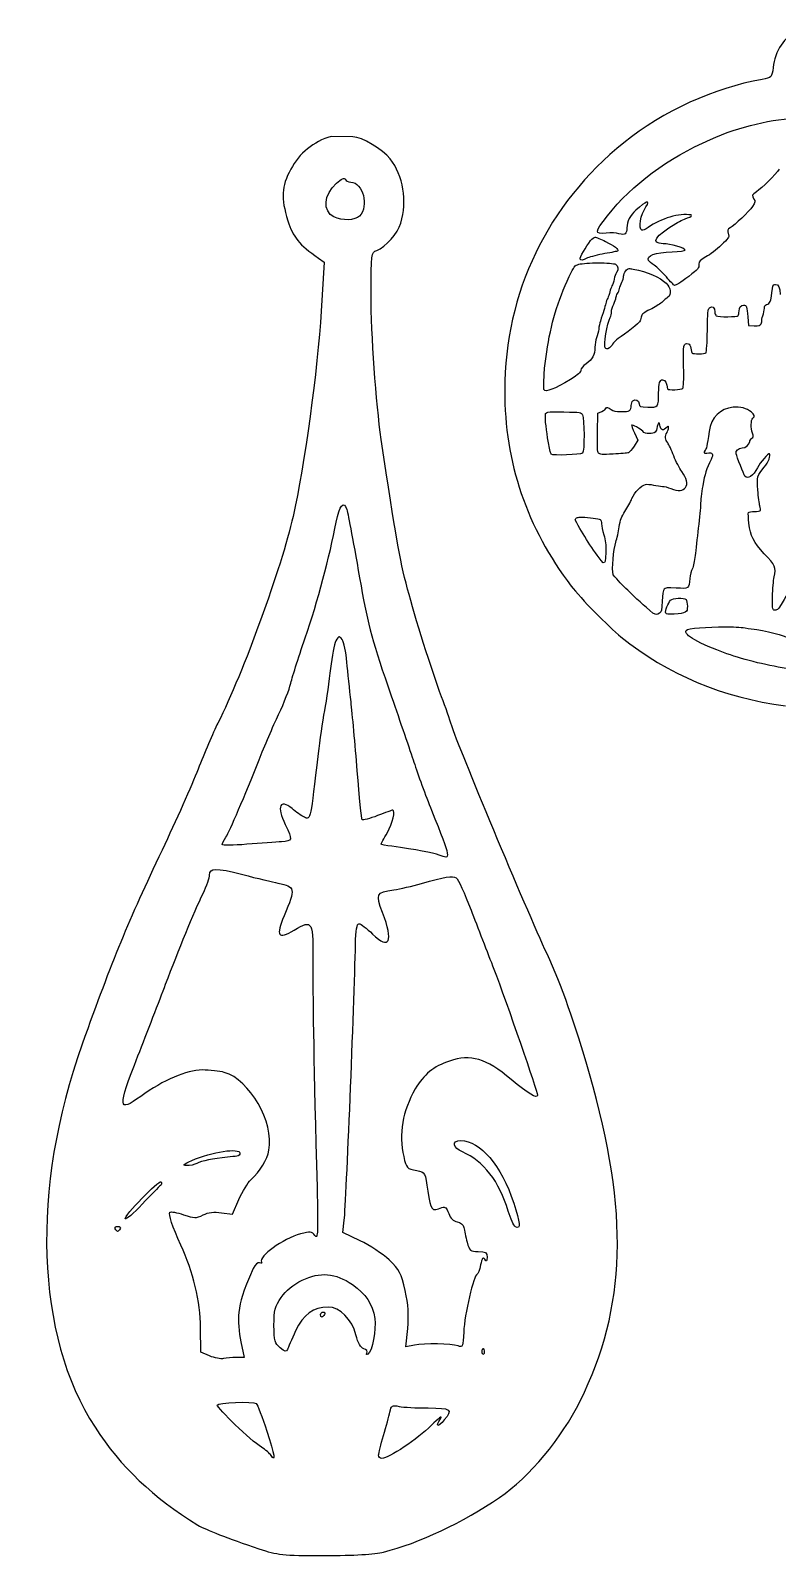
# Model space of a CAD drawing. Extents: x 0 to 701, y 0 to 378.
# Drawn here: x 25.8 to 130.1, y 0.1 to 213 of the extents above; entities that cross this region are included whole.
import ezdxf

# ---------------------------------------------------------------- set-up
doc = ezdxf.new("R2010")
doc.units = 0
doc.layers.add('Calque_1', color=7, linetype='CONTINUOUS')

msp = doc.modelspace()

# ---------------------------------------------------------------- linework, layer by layer
at = {"layer": 'Calque_1', "color": 7}
for p, q in [((70.790465, 198.195799), (67.746465, 198.254255)), ((68.138188, 187.000965), (68.138188, 187.000965)), ((104.619645, 184.19013), (104.619645, 184.19013)), ((65.969281, 181.258548), (66.774832, 180.696564)), ((66.774832, 180.696564), (66.361143, 173.863267)), ((105.073087, 180.58618), (105.073047, 180.58618)), ((109.380674, 179.794672), (109.380674, 179.794672)), ((129.819423, 177.57609), (129.819423, 177.575297)), ((125.948916, 173.077364), (126.030165, 171.851034)), ((126.030165, 171.851034), (126.82708, 171.804982)), ((98.964904, 159.7935), (98.964983, 159.79348)), ((104.982906, 159.585744), (105.559309, 159.856169)), ((104.940736, 156.924574), (104.982906, 159.585744)), ((110.601598, 155.855689), (110.066175, 155.020071)), ((110.126923, 156.857646), (110.601598, 155.855689)), ((102.806452, 145.074777), (102.806452, 145.074777)), ((116.23576, 133.761967), (116.23576, 133.761967)), ((122.763178, 129.779669), (122.763178, 129.779669)), ((82.832965, 97.903327), (82.832965, 97.903327)), ((48.296957, 55.257718), (48.296957, 55.257718)), ((53.959344, 47.744664), (54.866346, 49.795521)), ((38.997787, 47.107453), (38.997787, 47.107453)), ((52.447931, 47.971296), (53.959344, 47.744664)), ((69.393239, 45.183935), (69.584159, 46.944718)), ((37.580912, 45.712188), (37.580912, 45.712188)), ((71.802206, 44.060541), (69.393239, 45.183935)), ((93.486889, 46.005609), (93.486889, 46.005609)), ((66.281618, 33.738874), (66.281618, 33.738874)), ((49.546561, 28.487997), (49.512909, 31.905775)), ((55.121441, 29.953201), (55.597581, 27.752207)), ((78.200661, 29.222758), (78.443455, 31.81393)), ((50.782934, 27.970123), (49.546561, 28.487997)), ((50.782934, 27.970183), (50.782934, 27.970123)), ((55.597581, 27.752207), (54.512771, 27.747453)), ((72.747238, 28.376781), (72.747238, 28.376781)), ((79.372305, 29.463413), (78.200661, 29.222758)), ((88.847355, 28.661962), (88.847435, 28.661962)), ((59.358813, 14.088187), (59.358813, 14.088187)), ((74.381237, 14.134911), (74.381237, 14.134911))]:
    msp.add_line(p, q, dxfattribs=at)
for points in [[(132.930509, 213.036425), (131.107037, 212.254801), (129.675822, 210.108355), (129.470859, 207.847901)], [(129.470859, 207.847901), (129.353027, 206.548422), (129.236958, 206.423777), (127.934272, 206.197581)], [(127.934272, 206.197581), (121.204168, 205.028928), (114.219585, 201.82877), (108.622443, 197.349804)], [(120.71244, 197.829518), (124.834317, 199.641997), (129.49748, 200.755012), (133.16958, 200.802886)], [(67.746465, 198.254255), (65.30236, 197.521998), (63.291473, 195.882979), (62.104202, 193.655449)], [(75.998082, 195.128968), (75.026133, 196.403237), (71.982331, 198.195799), (70.790465, 198.195799)], [(108.622443, 197.349804), (97.981387, 188.834555), (92.000121, 176.410071), (91.987643, 162.794697)], [(106.330317, 187.149197), (109.865332, 191.588085), (114.724545, 195.196466), (120.71244, 197.829518)], [(77.489471, 186.157306), (78.410734, 189.232205), (77.829676, 192.727618), (75.998082, 195.128968)], [(62.104202, 193.655449), (60.792542, 191.194496), (60.709571, 189.69964), (61.705626, 186.474753)], [(68.138188, 187.000965), (66.535623, 187.774447), (66.706597, 190.121406), (68.480651, 191.702075)], [(68.480651, 191.702075), (69.162527, 192.309652), (69.638291, 192.527682), (69.723639, 192.271712)], [(69.723639, 192.271712), (69.799659, 192.043599), (70.141072, 191.856965), (70.482268, 191.856965)], [(70.482268, 191.856965), (72.196504, 191.856965), (73.074687, 188.48779), (71.714917, 187.128021)], [(130.329671, 193.66384), (129.819304, 192.894318), (127.957109, 191.051058), (127.143913, 190.510584)], [(127.143913, 190.510584), (126.499472, 190.082258), (126.470831, 189.998771), (126.79729, 189.501655)], [(110.311841, 187.963919), (109.499715, 187.219948), (109.062316, 186.351826), (109.057642, 185.473723)], [(111.721545, 188.418469), (112.439252, 189.472361), (111.697084, 189.232874), (110.311841, 187.963919)], [(111.137001, 185.161921), (110.616354, 185.361278), (110.965829, 187.308762), (111.721545, 188.418469)], [(118.012191, 187.277249), (116.388293, 187.556389), (113.805975, 186.803347), (112.020195, 185.529816)], [(126.590723, 188.466046), (126.14667, 187.767334), (124.09605, 185.824386), (123.461058, 185.500422)], [(126.79729, 189.501655), (127.009027, 189.179217), (126.993122, 189.099137), (126.590723, 188.466046)], [(61.705626, 186.474753), (62.40204, 184.22004), (63.301298, 183.11985), (65.969281, 181.258548)], [(71.714917, 187.128021), (71.087154, 186.500276), (69.306623, 186.437028), (68.138188, 187.000965)], [(74.11709, 182.323195), (75.417757, 182.830733), (77.048171, 184.684368), (77.489471, 186.157306)], [(106.180992, 184.746825), (104.482125, 184.60576), (104.497099, 184.847227), (106.330317, 187.149197)], [(109.057642, 185.473723), (109.053284, 184.612613), (108.802825, 184.428051), (107.952015, 184.658625)], [(112.020195, 185.529816), (111.649389, 185.265353), (111.27466, 185.109194), (111.137001, 185.161921)], [(114.104189, 183.269421), (112.286659, 183.2716), (113.02552, 184.432112), (115.890682, 186.075677)], [(115.890682, 186.075677), (116.566656, 186.463439), (117.310547, 186.826145), (117.543715, 186.881882)], [(117.543715, 186.881882), (117.958216, 186.980956), (118.258986, 187.234803), (118.012191, 187.277249)], [(123.461058, 185.500422), (123.098035, 185.315267), (123.060679, 185.133953), (123.258729, 184.513935)], [(102.532165, 181.11269), (102.435428, 181.268888), (103.350591, 182.906992), (103.973204, 183.691865)], [(103.973204, 183.691865), (104.190586, 183.965855), (104.481551, 184.19013), (104.619645, 184.19013)], [(104.619645, 184.19013), (104.757739, 184.19013), (105.419234, 183.91606), (106.089701, 183.581223)], [(106.089701, 183.581223), (107.268257, 182.992638), (107.970673, 182.444711), (107.784507, 182.258941)], [(107.952015, 184.658625), (107.550963, 184.767365), (106.848606, 184.802245), (106.180992, 184.746825)], [(117.19632, 182.349855), (117.19632, 182.657602), (115.143106, 183.268153), (114.104189, 183.269421)], [(123.258729, 184.513935), (123.36028, 184.195913), (123.225037, 184.004102), (122.230468, 183.057427)], [(73.324731, 176.152006), (73.324731, 181.904752), (73.339388, 182.019791), (74.11709, 182.323195)], [(103.564684, 181.277504), (102.781119, 180.931634), (102.656593, 180.911787), (102.532165, 181.11269)], [(105.976742, 181.876745), (105.032146, 181.715932), (103.946781, 181.446121), (103.564684, 181.277504)], [(107.784507, 182.258941), (107.73497, 182.209522), (106.921377, 182.037538), (105.976742, 181.876745)], [(112.065058, 180.932802), (111.774866, 181.606756), (112.935556, 182.032804), (115.391248, 182.153726)], [(115.391248, 182.153726), (116.384094, 182.20261), (117.19632, 182.290751), (117.19632, 182.349855)], [(120.101215, 181.42566), (119.235075, 180.948906), (119.116788, 180.829133), (119.116292, 180.42913)], [(122.230468, 183.057427), (121.600566, 182.457902), (120.642561, 181.723676), (120.101215, 181.42566)], [(101.005283, 178.675121), (101.693537, 180.135095), (101.755513, 180.213729), (102.3562, 180.392765)], [(102.3562, 180.392765), (102.79029, 180.522124), (103.957675, 180.586655), (105.073087, 180.58618)], [(105.073047, 180.58618), (106.188439, 180.58618), (107.252194, 180.5205), (107.479677, 180.390823)], [(107.600758, 179.232193), (107.482807, 179.076866), (107.338315, 178.664801), (107.27927, 178.316119)], [(107.479677, 180.390823), (107.871282, 180.167638), (107.924285, 179.658242), (107.600758, 179.232193)], [(108.593425, 178.720004), (108.593425, 178.92358), (108.729836, 179.263488), (108.89671, 179.475146)], [(108.89671, 179.475146), (109.072438, 179.698073), (109.167729, 179.788691), (109.380674, 179.794672)], [(109.380674, 179.794672), (109.508449, 179.798237), (109.678532, 179.771419), (109.933488, 179.724278)], [(109.933488, 179.724278), (111.893589, 179.361869), (113.670535, 178.597042), (114.552937, 177.736229)], [(112.867024, 180.270516), (112.471458, 180.529354), (112.110456, 180.827429), (112.065058, 180.932802)], [(114.573041, 178.622514), (114.03021, 179.270004), (113.26261, 180.011698), (112.867024, 180.270516)], [(119.116292, 180.42913), (119.114312, 179.816123), (119.058317, 179.747254), (117.692268, 178.707624)], [(97.853572, 168.171209), (98.427718, 172.015907), (99.4107, 175.29256), (101.005283, 178.675121)], [(106.975985, 177.372196), (106.868215, 177.201718), (106.731923, 176.820809), (106.673077, 176.525744)], [(107.27927, 178.316119), (107.220245, 177.967397), (107.083755, 177.542616), (106.975985, 177.372196)], [(107.741189, 176.315691), (107.863993, 176.490666), (107.996086, 176.807954), (108.034808, 177.020919)], [(108.034808, 177.020919), (108.073472, 177.233924), (108.215131, 177.620081), (108.349324, 177.878978)], [(108.349324, 177.878978), (108.483516, 178.137935), (108.593425, 178.516447), (108.593425, 178.720004)], [(114.552937, 177.736229), (115.174362, 177.130036), (115.297205, 176.136735), (114.791631, 175.806195)], [(115.696871, 177.445304), (115.621505, 177.445304), (115.115852, 177.975023), (114.573041, 178.622514)], [(117.692268, 178.707624), (116.482634, 177.787034), (115.942418, 177.445304), (115.696871, 177.445304)], [(129.309927, 176.407021), (129.397256, 177.382971), (129.449824, 177.528375), (129.73043, 177.568365)], [(129.73043, 177.568365), (129.76121, 177.572723), (129.790921, 177.575297), (129.819423, 177.57609)], [(129.819423, 177.575297), (130.246818, 177.587578), (130.421536, 177.192547), (130.444968, 176.194987)], [(74.755965, 155.937057), (74.005082, 161.010284), (73.324731, 170.619553), (73.324731, 176.152006)], [(106.093563, 174.916049), (106.013127, 174.488653), (105.730996, 173.560477), (105.347711, 172.463387)], [(106.372882, 175.682401), (106.266815, 175.513784), (106.14114, 175.168964), (106.093563, 174.916049)], [(106.673077, 176.525744), (106.61423, 176.23064), (106.478948, 175.851018), (106.372882, 175.682401)], [(106.903254, 173.762449), (106.903254, 174.024278), (107.041804, 174.508896), (107.210797, 174.839455)], [(107.210797, 174.839455), (107.379811, 175.169955), (107.517964, 175.56556), (107.517964, 175.718767)], [(107.517964, 175.718767), (107.517964, 175.871994), (107.618326, 176.140676), (107.741189, 176.315691)], [(113.915389, 175.08007), (113.62181, 174.803802), (112.890099, 174.347489), (112.289056, 174.06613)], [(114.791631, 175.806195), (114.603306, 175.683075), (114.208929, 175.356319), (113.915389, 175.08007)], [(120.606452, 174.331128), (120.966286, 174.656042), (121.34458, 174.362086), (121.34458, 173.757438)], [(124.721813, 173.851462), (124.724586, 174.376466), (124.961894, 174.686684), (125.36051, 174.686684)], [(125.36051, 174.686684), (125.76277, 174.686684), (125.860023, 174.420616), (125.948916, 173.077364)], [(128.25768, 174.235995), (128.25768, 174.524841), (128.353942, 174.696646), (128.550923, 174.759019)], [(128.550923, 174.759019), (129.052258, 174.917772), (129.206594, 175.252867), (129.309927, 176.407021)], [(66.361143, 173.863267), (65.868226, 165.72134), (64.020094, 152.24826), (62.428779, 145.196312)], [(106.021605, 168.746088), (105.783901, 169.047273), (106.311084, 172.182048), (106.731111, 172.965138)], [(106.731111, 172.965138), (106.825888, 173.141816), (106.903254, 173.50062), (106.903254, 173.762449)], [(110.925007, 172.51948), (110.807135, 172.23622), (108.856185, 170.651323), (107.857635, 170.027739)], [(111.112619, 173.162436), (111.066785, 172.946638), (110.982368, 172.657317), (110.925007, 172.51948)], [(112.289056, 174.06613), (111.434225, 173.66593), (111.177823, 173.469325), (111.112619, 173.162436)], [(120.293878, 171.129128), (120.330402, 173.727529), (120.368214, 174.116044), (120.606452, 174.331128)], [(121.34458, 173.757438), (121.34458, 173.519794), (121.43082, 173.270285), (121.536451, 173.20306)], [(121.536451, 173.20306), (121.830545, 173.015903), (124.475572, 173.031036), (124.606536, 173.22049)], [(124.606536, 173.22049), (124.668612, 173.310354), (124.720526, 173.594307), (124.721813, 173.851462)], [(127.799643, 172.086242), (127.896202, 172.266287), (127.94057, 172.44871), (127.897906, 172.491275)], [(127.897906, 172.491275), (127.855281, 172.53384), (127.918802, 172.847009), (128.03911, 173.187234)], [(128.03911, 173.187234), (128.159398, 173.527419), (128.25768, 173.999341), (128.25768, 174.235995)], [(105.121, 171.341498), (105.084773, 170.977406), (104.952502, 170.434456), (104.827005, 170.134895)], [(105.347711, 172.463387), (105.259372, 172.210471), (105.157267, 171.705611), (105.121, 171.341498)], [(120.106246, 168.025786), (120.186643, 168.106321), (120.271001, 169.502755), (120.293878, 171.129128)], [(126.82708, 171.804982), (127.509906, 171.765566), (127.649189, 171.806963), (127.799643, 172.086242)], [(104.598749, 168.804122), (104.598749, 167.778238), (104.227407, 167.076793), (103.3701, 166.48181)], [(104.827005, 170.134895), (104.701587, 169.835275), (104.598848, 169.23645), (104.598749, 168.804122)], [(106.613497, 168.71707), (106.229935, 168.512246), (106.205176, 168.513514), (106.021605, 168.746088)], [(107.058382, 169.247839), (106.981214, 169.045312), (106.780966, 168.806519), (106.613497, 168.71707)], [(107.857635, 170.027739), (107.495266, 169.801425), (107.135551, 169.450345), (107.058382, 169.247839)], [(116.977354, 166.14527), (116.918586, 169.154013), (116.971016, 169.416852), (117.609098, 169.294286)], [(117.609098, 169.294286), (117.791441, 169.259267), (117.914265, 169.049531), (117.976597, 168.6668)], [(117.976597, 168.6668), (118.028115, 168.350641), (118.109284, 168.053199), (118.156881, 168.005662)], [(97.539453, 165.591664), (97.618562, 166.413417), (97.726788, 167.322142), (97.853572, 168.171209)], [(103.3701, 166.48181), (102.894138, 166.151489), (102.663703, 165.875181), (102.630428, 165.59515)], [(116.865563, 163.085246), (116.978027, 163.220448), (117.014769, 164.227318), (116.977354, 166.14527)], [(118.156881, 168.005662), (118.307275, 167.855624), (119.953435, 167.87252), (120.106246, 168.025786)], [(97.434238, 162.937842), (97.439982, 163.829791), (97.474565, 164.714946), (97.539453, 165.591664)], [(101.17083, 164.316984), (98.956605, 162.949806), (97.70912, 162.472972), (97.448499, 162.893732)], [(102.630428, 165.59515), (102.591467, 165.266987), (102.309376, 165.020014), (101.17083, 164.316984)], [(113.493718, 162.414818), (113.52014, 163.82377), (113.65156, 164.263228), (114.046927, 164.263228)], [(114.046927, 164.263228), (114.391431, 164.263228), (114.648981, 163.784552), (114.727021, 162.99859)], [(91.987643, 162.794697), (91.978334, 152.723449), (95.078011, 143.605889), (101.275668, 135.473411)], [(97.448499, 162.893732), (97.442953, 162.902645), (97.438794, 162.921957), (97.434238, 162.937842)], [(112.002785, 160.463135), (113.448578, 160.408527), (113.456282, 160.418451), (113.493718, 162.414818)], [(114.727021, 162.99859), (114.74764, 162.791033), (116.686171, 162.869607), (116.865563, 163.085246)], [(97.70916, 159.55132), (97.806313, 159.734495), (97.971285, 159.792708), (98.964904, 159.7935)], [(98.964983, 159.79348), (99.296176, 159.79348), (99.719353, 159.787538), (100.262877, 159.777635)], [(100.262877, 159.777635), (102.65376, 159.733643), (102.674637, 159.730256), (102.865636, 159.353646)], [(105.559309, 159.856169), (105.876162, 160.00496), (106.135336, 160.195345), (106.135336, 160.27899)], [(106.135336, 160.27899), (106.135336, 160.520992), (106.438542, 160.456223), (106.861481, 160.124257)], [(106.861481, 160.124257), (107.163379, 159.887306), (107.484847, 159.817863), (108.276196, 159.817863)], [(108.276196, 159.817863), (109.431895, 159.817863), (109.66849, 159.963306), (109.66849, 160.672812)], [(109.66849, 160.672812), (109.66849, 160.940722), (109.76903, 161.242779), (109.891715, 161.344388)], [(109.891715, 161.344388), (110.234475, 161.628223), (110.718103, 161.39656), (110.772968, 160.921945)], [(110.772968, 160.921945), (110.819911, 160.516376), (110.84566, 160.50677), (112.002785, 160.463135)], [(123.879283, 160.430236), (122.107348, 160.282872), (120.823914, 158.985077), (120.543823, 157.057638)], [(126.428286, 159.771415), (125.76178, 160.295429), (124.909504, 160.515901), (123.879283, 160.430236)], [(126.644538, 158.897134), (126.972859, 159.169005), (126.9194, 159.385337), (126.428286, 159.771415)], [(97.980733, 156.158994), (97.751507, 157.63626), (97.582811, 159.313121), (97.70916, 159.55132)], [(102.865636, 159.353646), (103.135387, 158.82165), (103.139824, 154.243478), (102.870588, 154.031662)], [(109.722662, 157.930017), (109.684157, 157.891612), (109.865926, 157.408836), (110.126923, 156.857646)], [(111.266975, 157.075048), (110.94824, 157.426702), (109.835641, 158.042739), (109.722662, 157.930017)], [(113.306482, 157.734641), (113.17948, 156.953453), (112.954353, 156.752036), (112.2086, 156.752036)], [(113.663167, 157.920332), (113.663167, 158.484158), (113.406666, 158.350599), (113.306482, 157.734641)], [(113.897979, 157.361339), (113.768738, 157.468376), (113.663167, 157.719925), (113.663167, 157.920332)], [(114.886408, 157.583395), (114.891557, 157.857484), (114.865016, 157.853305), (114.512313, 157.522647)], [(114.661638, 156.905223), (114.782401, 157.115989), (114.883437, 157.421136), (114.886408, 157.583395)], [(126.598487, 156.801137), (126.337867, 157.52025), (126.362903, 158.663946), (126.644538, 158.897134)], [(78.425352, 135.049798), (77.252381, 139.550148), (76.802108, 142.113194), (74.755965, 155.937057)], [(98.349797, 154.267643), (98.211584, 154.892613), (98.088424, 155.52311), (97.980733, 156.158994)], [(105.093151, 154.029345), (104.949174, 154.202419), (104.90954, 154.952371), (104.940736, 156.924574)], [(112.2086, 156.752036), (111.744026, 156.752036), (111.476592, 156.843801), (111.266975, 157.075048)], [(114.512313, 157.522647), (114.197441, 157.227503), (114.09288, 157.199931), (113.897979, 157.361339)], [(114.758355, 155.458381), (114.379923, 155.938423), (114.351618, 156.364096), (114.661638, 156.905223)], [(115.605956, 153.647525), (115.319983, 154.415007), (114.938401, 155.229986), (114.758355, 155.458381)], [(120.543823, 157.057638), (120.24341, 154.990599), (120.158398, 154.586714), (119.988672, 154.417344)], [(125.172165, 154.75854), (125.618674, 154.75854), (126.141143, 155.205624), (126.205457, 155.642903)], [(126.205457, 155.642903), (126.226215, 155.784107), (126.364725, 155.988139), (126.513, 156.096305)], [(126.513, 156.096305), (126.746465, 156.266685), (126.757993, 156.360907), (126.598487, 156.801137)], [(98.499518, 153.877306), (98.454458, 153.936727), (98.403534, 154.076089), (98.349797, 154.267643)], [(102.870588, 154.031662), (102.557043, 153.784827), (98.673602, 153.647704), (98.499518, 153.877306)], [(107.146583, 153.890082), (105.588425, 153.81129), (105.255945, 153.833632), (105.093151, 154.029345)], [(109.268091, 154.08427), (109.123877, 154.029048), (108.169219, 153.941798), (107.146583, 153.890082)], [(110.066175, 155.020071), (109.771625, 154.560608), (109.412306, 154.139472), (109.268091, 154.08427)], [(116.745632, 151.450572), (116.391661, 151.908371), (115.902943, 152.850452), (115.605956, 153.647525)], [(119.988672, 154.417344), (119.68616, 154.115525), (119.78563, 153.951721), (120.22079, 154.034732)], [(120.22079, 154.034732), (121.03361, 154.189762), (121.21736, 153.907611), (120.814228, 153.122917)], [(124.314878, 153.929518), (124.211941, 154.351545), (124.632781, 154.75854), (125.172165, 154.75854)], [(125.541605, 150.811083), (125.381188, 151.061959), (124.415755, 153.516145), (124.314878, 153.929518)], [(128.969148, 153.946156), (128.834738, 154.080269), (127.64095, 152.685816), (127.297932, 151.994076)], [(128.244568, 152.079187), (128.823368, 152.778037), (129.190848, 153.724911), (128.969148, 153.946156)], [(115.177709, 149.08417), (117.202163, 148.167581), (118.162942, 149.617533), (116.745632, 151.450572)], [(120.814228, 153.122917), (120.164796, 151.858636), (119.924002, 151.104781), (119.649418, 149.4772)], [(127.297932, 151.994076), (126.729392, 150.847488), (125.882939, 150.277245), (125.541605, 150.811083)], [(127.340873, 148.856686), (127.200521, 150.75499), (127.227142, 150.850618), (128.244568, 152.079187)], [(109.76598, 147.695362), (110.165428, 148.600007), (111.026042, 149.496671), (111.643387, 149.651304)], [(111.643387, 149.651304), (111.846904, 149.702247), (112.355231, 149.665367), (112.77302, 149.568907)], [(112.77302, 149.568907), (113.190869, 149.472645), (113.75206, 149.392426), (114.020227, 149.390564)], [(114.020227, 149.390564), (114.288375, 149.388584), (114.809378, 149.250925), (115.177709, 149.08417)], [(119.649418, 149.4772), (119.483237, 148.492356), (119.345241, 147.32923), (119.342627, 146.892228)], [(68.456526, 144.403953), (68.892181, 146.701051), (69.552764, 147.489171), (69.932346, 146.164736)], [(108.77872, 145.898807), (109.113993, 146.416404), (109.558205, 147.224807), (109.76598, 147.695362)], [(127.626748, 146.650444), (127.538072, 146.936457), (127.409426, 147.929303), (127.340873, 148.856686)], [(62.428779, 145.196312), (60.819916, 138.066306), (55.472163, 123.352079), (51.94208, 116.342281)], [(69.932346, 146.164736), (70.144241, 145.425479), (70.877378, 141.500761), (71.922356, 135.512015)], [(101.836999, 144.707654), (101.853637, 144.836261), (101.99183, 144.977287), (102.160407, 145.030686)], [(102.160407, 145.030686), (102.270099, 145.065408), (102.507743, 145.078223), (102.806452, 145.074777)], [(102.806452, 145.074777), (103.702601, 145.064477), (105.147522, 144.908021), (105.328756, 144.760261)], [(107.988777, 143.726613), (108.135131, 144.72548), (108.284238, 145.135406), (108.77872, 145.898807)], [(119.342627, 146.892228), (119.340052, 146.455186), (119.197719, 144.95946), (119.026567, 143.568375)], [(126.100618, 144.238782), (126.016538, 144.977207), (125.9876, 145.645575), (126.036384, 145.724308)], [(126.036384, 145.724308), (126.085129, 145.803041), (126.462572, 145.867453), (126.875092, 145.867453)], [(126.875092, 145.867453), (127.287593, 145.867453), (127.661648, 145.926696), (127.706451, 145.998971)], [(127.706451, 145.998971), (127.751215, 146.071307), (127.715365, 146.36445), (127.626748, 146.650444)], [(64.121922, 128.216758), (65.855946, 133.290104), (67.544909, 139.597447), (68.456526, 144.403953)], [(105.735334, 138.69399), (104.260069, 140.567554), (102.951618, 142.578658), (101.836999, 144.707654)], [(105.328756, 144.760261), (105.434367, 144.67414), (105.520626, 144.395535), (105.520626, 144.140916)], [(105.520626, 144.140916), (105.520626, 143.886337), (105.661791, 143.205966), (105.833993, 142.629087)], [(107.516419, 141.608194), (107.676916, 142.0961), (107.889544, 143.049411), (107.988777, 143.726613)], [(119.026567, 143.568375), (118.855375, 142.17725), (118.658196, 140.447563), (118.588257, 139.724568)], [(128.243796, 139.988021), (126.76348, 141.558796), (126.301481, 142.475206), (126.100618, 144.238782)], [(105.833993, 142.629087), (106.072608, 141.829557), (106.136129, 141.242874), (106.102457, 140.160164)], [(107.118338, 137.061853), (106.947582, 137.740639), (107.202716, 140.654764), (107.516419, 141.608194)], [(106.102457, 140.160164), (106.061654, 138.850525), (106.033627, 138.736991), (105.735334, 138.69399)], [(118.588257, 139.724568), (118.518299, 139.001573), (118.343482, 138.183088), (118.199862, 137.905968)], [(129.639179, 136.765897), (129.915487, 138.010945), (129.752594, 138.387001), (128.243796, 139.988021)], [(107.136561, 137.011959), (107.129826, 137.028993), (107.122102, 137.047117), (107.118338, 137.061853)], [(109.16872, 134.875734), (108.464501, 135.561512), (107.78726, 136.274762), (107.136561, 137.011959)], [(117.854012, 136.538037), (117.711243, 135.083688), (117.708351, 135.081569), (115.957253, 135.177851)], [(118.199862, 137.905968), (118.056241, 137.628848), (117.900717, 137.013326), (117.854012, 136.538037)], [(129.388502, 134.018448), (129.411696, 135.013116), (129.524615, 136.249687), (129.639179, 136.765897)], [(132.976976, 137.360107), (132.552572, 136.296194), (130.342665, 132.33717), (130.083668, 132.176634)], [(71.922356, 135.512015), (72.898425, 129.918338), (73.531378, 127.613813), (76.178168, 120.017134)], [(83.169446, 120.017134), (81.796722, 123.695334), (79.430874, 131.192087), (78.425352, 135.049798)], [(101.275668, 135.473411), (102.55627, 133.793024), (106.467124, 129.804111), (108.226302, 128.384286)], [(112.696842, 131.684172), (111.473364, 132.707699), (110.29655, 133.777436), (109.16872, 134.875734)], [(114.252009, 135.03007), (114.140317, 134.895838), (114.033498, 134.193938), (113.996677, 133.35422)], [(115.957253, 135.177851), (114.724069, 135.24567), (114.408564, 135.218316), (114.252009, 135.03007)], [(113.996677, 133.35422), (113.941732, 132.100615), (113.890393, 131.880024), (113.610203, 131.684172)], [(114.483295, 131.696928), (114.382339, 131.95943), (114.814984, 133.107167), (115.15913, 133.48962)], [(115.15913, 133.48962), (115.302454, 133.648908), (115.768612, 133.743724), (116.23576, 133.761967)], [(117.503864, 132.650536), (117.503864, 131.765718), (117.339248, 131.667396), (115.66205, 131.551089)], [(116.23576, 133.761967), (116.702908, 133.780189), (117.171086, 133.721877), (117.319341, 133.573959)], [(117.319341, 133.573959), (117.420753, 133.472804), (117.503864, 133.057293), (117.503864, 132.650536)], [(129.591207, 132.116282), (129.383154, 132.195985), (129.352631, 132.480216), (129.388502, 134.018448)], [(130.083668, 132.176634), (129.947257, 132.092078), (129.725775, 132.064764), (129.591207, 132.116282)], [(113.610203, 131.684172), (113.21741, 131.409627), (113.223946, 131.408954), (112.696842, 131.684172)], [(115.66205, 131.551089), (114.798682, 131.491173), (114.550659, 131.521775), (114.483295, 131.696928)], [(62.084217, 121.777917), (62.226253, 122.455792), (63.143218, 125.353279), (64.121922, 128.216758)], [(68.424181, 127.819885), (68.195787, 127.393143), (67.85372, 125.661041), (67.664008, 123.970731)], [(69.287727, 127.982738), (68.869324, 128.554943), (68.811745, 128.544069), (68.424181, 127.819885)], [(69.958848, 124.837941), (69.836262, 126.230373), (69.534265, 127.645564), (69.287727, 127.982738)], [(108.226302, 128.384286), (114.801772, 123.077316), (122.408157, 119.888844), (131.202427, 118.75313)], [(123.034355, 126.015566), (119.081828, 127.438482), (116.943761, 128.656434), (117.323204, 129.269025)], [(117.323204, 129.269025), (117.510123, 129.570805), (120.326065, 129.784344), (122.763178, 129.779669)], [(122.763178, 129.779669), (123.870944, 129.777491), (124.900413, 129.730271), (125.569038, 129.62571)], [(125.569038, 129.62571), (126.075998, 129.546422), (126.801965, 129.438434), (127.182219, 129.38547)], [(127.182219, 129.38547), (129.427621, 129.072718), (131.405806, 128.447153), (132.804398, 127.607475)], [(131.867824, 123.878965), (128.949242, 124.293228), (125.50209, 125.127222), (123.034355, 126.015566)], [(67.664008, 123.970731), (67.474277, 122.28048), (67.090219, 119.629768), (66.810465, 118.080286)], [(70.525051, 119.312817), (70.336231, 120.959135), (70.081413, 123.445429), (69.958848, 124.837941)], [(60.413436, 117.552033), (61.190327, 119.198352), (61.942161, 121.100003), (62.084217, 121.777917)], [(71.394994, 109.655119), (71.105396, 113.320524), (70.713891, 117.666478), (70.525051, 119.312817)], [(76.178168, 120.017134), (77.359101, 116.627621), (78.768033, 112.507387), (79.3091, 110.861089)], [(84.588255, 115.967334), (84.350056, 116.742085), (83.711578, 118.564468), (83.169446, 120.017134)], [(57.681952, 111.213218), (58.407363, 113.053229), (59.636546, 115.905695), (60.413436, 117.552033)], [(66.810465, 118.080286), (66.53075, 116.530784), (66.137423, 113.836794), (65.936362, 112.093619)], [(51.94208, 116.342281), (51.259095, 114.986095), (50.006123, 112.080329), (49.15769, 109.885118)], [(97.898265, 84.097191), (95.019495, 90.303082), (85.38933, 113.362), (84.588255, 115.967334)], [(53.03915, 100.396791), (53.591211, 101.272637), (55.697171, 106.178951), (57.681952, 111.213218)], [(65.936362, 112.093619), (64.876252, 102.901228), (64.844481, 102.752636), (64.031582, 103.179853)], [(79.3091, 110.861089), (79.850188, 109.214731), (80.955993, 106.203789), (81.766437, 104.170104)], [(49.15769, 109.885118), (48.309277, 107.689888), (46.052566, 102.613888), (44.142834, 98.605109)], [(72.087843, 102.824516), (71.996394, 102.915965), (71.684632, 105.989734), (71.394994, 109.655119)], [(62.290031, 104.400876), (60.594195, 105.81161), (60.115202, 104.699011), (61.333155, 102.178173)], [(64.031582, 103.179853), (63.622765, 103.39466), (62.839101, 103.944126), (62.290031, 104.400876)], [(74.229396, 103.41421), (73.142962, 102.998461), (72.179272, 102.733126), (72.087843, 102.824516)], [(76.349419, 104.170104), (76.269815, 104.170104), (75.31581, 103.829939), (74.229396, 103.41421)], [(75.609528, 101.052799), (76.367008, 102.377788), (76.792383, 104.170104), (76.349419, 104.170104)], [(81.766437, 104.170104), (84.532934, 97.228146), (84.530043, 97.245041), (82.832965, 97.903327)], [(52.54754, 99.376631), (52.54754, 99.508744), (52.768785, 99.967831), (53.03915, 100.396791)], [(61.333155, 102.178173), (62.397405, 99.975397), (62.377895, 99.883453), (60.823204, 99.77499)], [(74.733385, 99.425852), (74.733385, 99.477726), (75.127644, 100.209872), (75.609528, 101.052799)], [(44.142834, 98.605109), (39.384063, 88.615803), (37.227615, 83.381287), (32.970357, 71.485062)], [(55.981065, 99.40656), (54.092645, 99.258007), (52.54754, 99.244538), (52.54754, 99.376631)], [(60.823204, 99.77499), (60.048453, 99.720917), (57.869484, 99.555132), (55.981065, 99.40656)], [(76.230062, 99.129202), (75.406883, 99.240478), (74.733385, 99.373957), (74.733385, 99.425852)], [(82.832965, 97.903327), (81.999783, 98.226518), (79.568414, 98.677939), (76.230062, 99.129202)], [(50.78333, 95.113114), (50.789074, 96.147456), (51.582781, 96.158924), (55.410979, 95.180002)], [(49.860086, 92.548959), (50.365977, 93.614199), (50.781429, 94.768096), (50.78333, 95.113114)], [(55.410979, 95.180002), (57.419291, 94.666466), (59.629277, 94.12835), (60.322106, 93.984254)], [(60.322106, 93.984254), (62.77768, 93.47353), (62.809054, 93.30622), (61.177294, 89.427395)], [(76.494169, 93.043995), (77.365736, 93.175454), (79.108911, 93.579913), (80.367864, 93.942778)], [(80.367864, 93.942778), (83.619792, 94.880124), (84.705711, 95.054149), (85.222535, 94.720797)], [(85.222535, 94.720797), (85.471529, 94.560182), (86.402517, 92.539966), (87.291377, 90.23142)], [(44.631414, 79.871327), (46.447696, 84.6813), (48.586437, 89.866991), (49.860086, 92.548959)], [(74.933832, 89.876875), (73.952554, 92.483932), (74.046597, 92.674793), (76.494169, 93.043995)], [(73.542687, 86.873381), (75.899226, 84.560616), (76.470559, 85.794176), (74.933832, 89.876875)], [(87.291377, 90.23142), (88.180256, 87.922855), (89.611549, 84.211636), (90.472084, 81.984259)], [(61.177294, 89.427395), (59.97899, 86.57885), (60.318026, 86.096134), (62.584205, 87.424194)], [(62.584205, 87.424194), (65.194194, 88.95373), (65.249614, 88.844673), (65.209346, 82.255734)], [(71.150972, 85.417804), (71.193022, 87.425382), (71.343694, 88.323075), (71.63868, 88.323075)], [(71.63868, 88.323075), (71.873452, 88.323075), (72.730263, 87.670712), (73.542687, 86.873381)], [(69.584159, 46.944718), (69.850226, 49.398469), (70.975006, 77.018208), (71.150972, 85.417804)], [(103.823352, 67.36978), (101.816605, 74.400098), (99.943437, 79.68837), (97.898265, 84.097191)], [(65.209346, 82.255734), (65.176447, 76.863396), (65.325395, 68.785347), (65.776044, 51.522751)], [(90.472084, 81.984259), (92.275156, 77.317194), (96.567056, 64.911394), (96.567056, 64.366702)], [(40.766235, 69.865166), (42.051017, 73.141165), (43.790349, 77.643931), (44.631414, 79.871327)], [(32.970357, 71.485062), (25.759181, 51.334664), (26.45211, 30.772775), (34.772458, 18.00823)], [(41.152056, 64.206661), (37.945342, 61.885122), (37.899627, 62.555767), (40.766235, 69.865166)], [(84.264609, 69.138209), (82.043101, 68.400339), (80.709872, 67.310934), (79.498337, 65.243637)], [(92.905058, 66.559872), (89.299688, 69.556216), (87.310372, 70.149832), (84.264609, 69.138209)], [(49.722685, 67.898013), (47.560592, 67.898013), (44.327515, 66.505541), (41.152056, 64.206661)], [(52.826106, 67.566979), (52.191252, 67.749045), (50.7947, 67.898013), (49.722685, 67.898013)], [(59.064639, 56.692933), (59.797023, 60.596993), (56.383662, 66.54668), (52.826106, 67.566979)], [(96.567056, 64.366702), (96.567056, 63.8147), (95.282433, 64.584064), (92.905058, 66.559872)], [(102.519516, 21.653769), (109.036318, 34.8507), (109.405976, 47.812008), (103.823352, 67.36978)], [(79.498337, 65.243637), (77.71638, 62.202905), (77.155485, 58.932214), (77.880382, 55.808769)], [(86.090419, 56.462598), (84.704879, 57.046885), (84.547552, 58.037651), (85.840315, 58.037651)], [(85.840315, 58.037651), (88.561837, 58.037651), (91.490877, 54.598798), (93.261227, 49.325104)], [(48.296957, 55.257718), (51.04607, 56.476998), (55.012641, 57.078972), (55.012641, 56.276868)], [(53.251858, 55.723737), (51.252796, 55.51721), (49.615767, 55.183897), (49.010861, 54.860112)], [(54.57245, 55.869675), (54.330329, 55.83943), (53.73606, 55.77377), (53.251858, 55.723737)], [(55.012641, 56.276868), (55.012641, 56.083175), (54.814551, 55.89994), (54.57245, 55.869675)], [(56.54291, 52.564936), (57.852272, 53.787543), (58.815328, 55.364121), (59.064639, 56.692933)], [(77.880382, 55.808769), (78.261508, 54.16657), (78.286207, 54.140405), (79.733723, 53.84534)], [(92.479207, 48.197293), (91.252203, 52.332778), (89.012427, 55.230404), (86.090419, 56.462598)], [(47.552471, 54.540962), (46.929046, 54.560175), (47.104417, 54.728812), (48.296957, 55.257718)], [(49.010861, 54.860112), (48.657266, 54.670916), (48.000981, 54.527275), (47.552471, 54.540962)], [(79.733723, 53.84534), (80.880707, 53.611498), (80.900851, 53.573548), (81.253059, 50.980871)], [(38.997787, 47.107453), (38.760816, 47.490817), (43.691571, 52.572601), (44.00062, 52.263553)], [(43.909528, 51.766219), (43.72144, 51.630659), (42.577645, 50.465017), (41.367774, 49.175898)], [(44.00062, 52.263553), (44.138596, 52.125557), (44.097595, 51.901778), (43.909528, 51.766219)], [(54.866346, 49.795521), (55.365186, 50.92351), (56.119654, 52.169747), (56.54291, 52.564936)], [(65.776044, 51.522751), (65.940145, 45.236721), (65.897303, 44.224741), (65.490269, 44.77595)], [(41.367774, 49.175898), (40.157863, 47.886799), (39.091375, 46.955989), (38.997787, 47.107453)], [(81.253059, 50.980871), (81.619112, 48.286544), (81.78662, 48.092376), (83.231198, 48.687953)], [(93.261227, 49.325104), (94.176786, 46.597601), (94.249518, 45.528082), (93.486889, 46.005609)], [(46.77467, 43.423172), (45.5749, 46.009253), (44.98689, 47.777128), (45.241707, 48.031964)], [(45.241707, 48.031964), (45.365224, 48.155441), (46.213241, 48.001937), (47.126225, 47.690868)], [(47.126225, 47.690868), (48.620544, 47.181709), (48.893465, 47.178778), (49.861314, 47.661613)], [(49.861314, 47.661613), (50.601502, 48.030855), (51.40741, 48.127355), (52.447931, 47.971296)], [(83.231198, 48.687953), (83.654117, 48.862314), (83.901982, 48.647982), (84.171476, 47.874875)], [(84.171476, 47.874875), (84.411834, 47.185334), (84.817838, 46.785133), (85.354351, 46.708777)], [(93.486889, 46.005609), (93.245461, 46.156776), (92.792, 47.143066), (92.479207, 48.197293)], [(37.580912, 45.712188), (37.461199, 45.905861), (37.619675, 46.064337), (37.933061, 46.064337)], [(37.933061, 45.360019), (37.859082, 45.360019), (37.700606, 45.518495), (37.580912, 45.712188)], [(37.933061, 46.064337), (38.246448, 46.064337), (38.404923, 45.905861), (38.28521, 45.712188)], [(38.28521, 45.712188), (38.165516, 45.518495), (38.00704, 45.360019), (37.933061, 45.360019)], [(63.483879, 45.0131), (61.02779, 44.351744), (57.562, 41.852496), (58.036418, 41.084836)], [(65.490269, 44.77595), (65.06418, 45.352988), (64.843095, 45.379133), (63.483879, 45.0131)], [(85.354351, 46.708777), (85.84396, 46.639136), (86.218689, 46.310379), (86.289618, 45.888252)], [(86.289618, 45.888252), (86.354723, 45.500887), (86.560538, 44.589666), (86.746961, 43.863363)], [(49.512909, 31.905775), (49.477217, 35.533468), (48.470526, 39.767591), (46.77467, 43.423172)], [(75.848658, 41.368136), (74.948074, 42.231067), (73.127117, 43.442662), (71.802206, 44.060541)], [(86.746961, 43.863363), (87.056683, 42.656977), (87.191411, 42.54277), (88.304941, 42.54277)], [(57.759813, 40.966093), (57.49529, 41.067624), (57.122166, 40.730489), (56.87854, 40.169733)], [(58.036418, 41.084836), (58.136621, 40.922716), (58.012194, 40.869276), (57.759813, 40.966093)], [(78.086256, 37.102063), (77.549842, 39.513051), (77.312554, 39.965503), (75.848658, 41.368136)], [(88.632251, 40.669582), (88.498514, 39.956688), (88.272219, 39.373352), (88.129451, 39.373352)], [(88.304941, 42.54277), (89.335935, 42.54277), (89.523091, 42.420561), (89.518516, 41.750411)], [(89.194295, 41.461922), (88.958334, 41.834769), (88.812198, 41.628697), (88.632251, 40.669582)], [(89.518516, 41.750411), (89.514158, 41.140296), (89.439803, 41.073942), (89.194295, 41.461922)], [(56.87854, 40.169733), (55.362888, 36.681422), (55.051146, 35.735737), (54.859572, 34.045209)], [(60.78048, 36.142295), (61.445401, 37.101786), (62.449438, 37.925698), (63.698448, 38.536784)], [(63.698448, 38.536784), (66.16955, 39.745783), (68.363592, 39.560945), (70.710741, 37.94606)], [(88.129451, 39.373352), (87.681139, 39.373352), (86.355793, 33.66533), (86.265116, 31.343949)], [(70.710741, 37.94606), (72.6259, 36.628419), (73.526664, 35.263954), (73.83387, 33.215335)], [(78.443455, 31.81393), (78.62156, 33.714571), (78.526347, 35.123779), (78.086256, 37.102063)], [(59.766738, 32.241187), (59.766738, 34.35402), (59.902059, 34.874726), (60.78048, 36.142295)], [(67.337787, 34.79534), (65.279324, 34.79534), (63.859558, 33.756601), (62.785286, 31.464554)], [(66.281618, 33.738874), (66.281618, 33.932566), (66.449443, 34.091022), (66.654564, 34.091022)], [(66.654564, 34.091022), (66.859666, 34.091022), (66.929564, 33.932566), (66.809871, 33.738874)], [(71.210274, 30.928101), (70.706126, 33.029545), (68.937955, 34.79534), (67.337787, 34.79534)], [(54.859572, 34.045209), (54.73354, 32.932649), (54.84135, 31.248084), (55.121441, 29.953201)], [(60.636701, 29.098449), (59.863119, 29.724885), (59.766738, 30.073033), (59.766738, 32.241187)], [(66.436905, 33.386725), (66.351497, 33.386725), (66.281618, 33.545181), (66.281618, 33.738874)], [(66.809871, 33.738874), (66.690157, 33.545181), (66.522332, 33.386725), (66.436905, 33.386725)], [(73.83387, 33.215335), (74.07201, 31.627328), (73.490971, 28.600838), (72.874874, 28.220048)], [(62.785286, 31.464554), (62.23679, 30.294357), (61.72472, 29.124753), (61.647373, 28.86544)], [(72.305245, 28.973031), (71.847267, 29.118395), (71.492425, 29.751981), (71.210274, 30.928101)], [(86.265116, 31.343949), (86.185116, 29.296242), (86.12415, 29.143728), (85.474143, 29.36626)], [(52.723625, 27.597474), (52.336239, 27.517632), (51.462929, 27.685358), (50.782934, 27.970183)], [(54.512771, 27.747453), (53.916105, 27.74468), (53.11099, 27.677316), (52.723625, 27.597474)], [(61.647373, 28.86544), (61.540455, 28.507171), (61.297879, 28.563066), (60.636701, 29.098449)], [(72.747238, 28.376781), (72.876816, 28.586438), (72.677914, 28.854764), (72.305245, 28.973031)], [(72.874874, 28.220048), (72.673893, 28.095819), (72.616868, 28.165836), (72.747238, 28.376781)], [(85.474143, 29.36626), (84.507047, 29.697354), (80.798746, 29.756418), (79.372305, 29.463413)], [(89.032293, 28.199726), (88.915313, 28.082746), (88.832045, 28.290739), (88.847355, 28.661962)], [(88.847435, 28.661962), (88.864271, 29.072185), (88.947757, 29.155612), (89.060201, 28.874729)], [(89.060201, 28.874729), (89.16191, 28.620486), (89.149373, 28.316766), (89.032293, 28.199726)], [(51.845956, 21.120386), (51.841995, 21.461859), (56.887671, 21.665039), (57.282365, 21.339313)], [(57.282365, 21.339313), (57.465461, 21.188225), (58.133036, 19.446813), (58.76591, 17.469559)], [(91.260106, 8.207546), (95.42435, 11.06235), (99.970058, 16.490915), (102.519516, 21.653769)], [(58.005974, 15.234933), (56.506287, 16.188323), (51.851562, 20.63559), (51.845956, 21.120386)], [(75.057408, 16.864118), (75.429364, 18.107265), (75.833169, 19.57847), (75.954765, 20.133443)], [(75.954765, 20.133443), (76.154162, 21.043614), (76.282036, 21.121277), (77.259392, 20.925802)], [(77.259392, 20.925802), (77.855385, 20.806623), (79.670162, 20.709094), (81.292277, 20.709094)], [(81.292277, 20.709094), (84.474662, 20.709094), (84.770401, 20.490662), (83.557142, 19.036333)], [(83.027073, 19.212437), (83.372046, 19.745067), (82.785982, 19.309253), (81.724703, 18.243993)], [(83.557142, 19.036333), (82.631686, 17.926982), (82.271872, 18.046478), (83.027073, 19.212437)], [(34.772458, 18.00823), (38.392703, 12.454267), (42.844802, 8.227591), (49.150342, 4.358273)], [(58.76591, 17.469559), (59.848976, 14.08579), (60.039995, 12.996405), (59.358813, 14.088187)], [(81.724703, 18.243993), (79.879522, 16.391919), (75.773808, 13.665961), (74.82943, 13.665961)], [(59.358813, 14.088187), (59.195801, 14.349481), (58.587033, 14.865512), (58.005974, 15.234933)], [(74.381237, 14.134911), (74.381237, 14.392818), (74.685512, 15.620932), (75.057408, 16.864118)], [(74.82943, 13.665961), (74.582912, 13.665961), (74.381237, 13.876984), (74.381237, 14.134911)], [(75.085514, 0.589), (79.936448, 1.793741), (86.225324, 4.755938), (91.260106, 8.207546)], [(49.150342, 4.358273), (50.244362, 3.686954), (53.245797, 2.51848), (57.653806, 1.047889)], [(57.653806, 1.047889), (60.289306, 0.168597), (60.879872, 0.107967), (66.809831, 0.107967)], [(66.809831, 0.107967), (70.987861, 0.107967), (73.808894, 0.27191), (75.085514, 0.589)]]:
    msp.add_open_spline(points, degree=3, dxfattribs=at)

doc.saveas('drawing.dxf')
